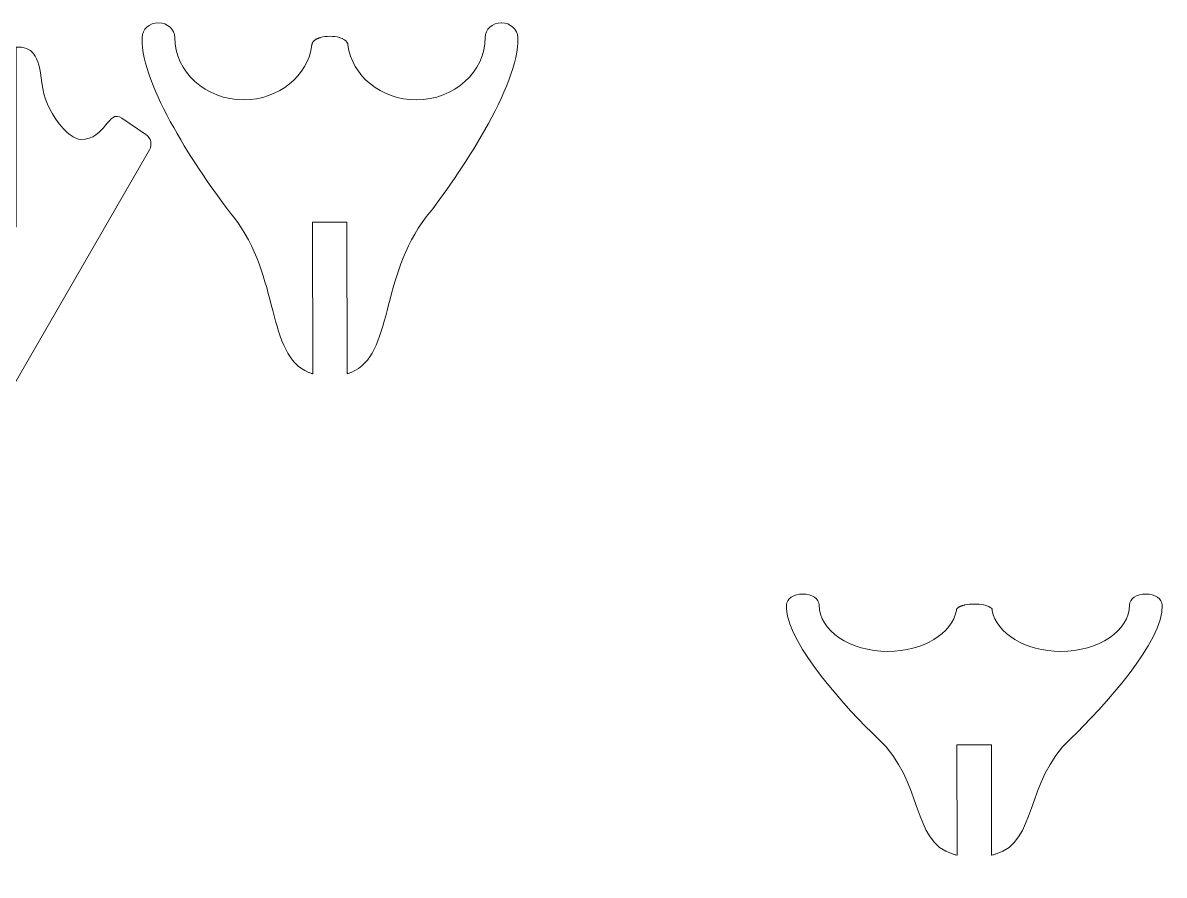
# Model space of a CAD drawing. Header units: millimetres. Extents: x -746 to 725, y -752 to 742.
# Drawn here: x -279 to 216.8, y 372 to 742 of the extents above; entities that cross this region are included whole.
import ezdxf

# ---------------------------------------------------------------- set-up
doc = ezdxf.new("R2010")
doc.units = ezdxf.units.MM
doc.header["$MEASUREMENT"] = 0
doc.layers.add('layer 1', color=7, linetype='Continuous')

msp = doc.modelspace()

# ---------------------------------------------------------------- linework, layer by layer
at = {"layer": 'layer 1', "color": 250, "lineweight": 5}
for points, knots in [([(-153.3836, 732.458), (-153.3849, 732.4862), (-153.3857, 732.5144), (-153.3857, 732.5426), (-153.3857, 732.5426), (-153.3857, 732.7109), (-153.3605, 732.8768), (-153.3132, 733.039), (-153.3132, 733.039), (-153.3132, 733.039), (-153.3066, 733.0612), (-153.3066, 733.0612), (-153.3066, 733.0612), (-153.3066, 733.0612), (-153.3142, 733.0366), (-153.3142, 733.0366), (-153.3142, 733.0366), (-153.3142, 733.0372), (-153.3139, 733.038), (-153.3139, 733.0386), (-153.3139, 733.0386), (-153.3139, 733.0386), (-153.3066, 733.0612), (-153.3066, 733.0612), (-153.3066, 733.0612), (-153.2988, 733.0865), (-153.2906, 733.1117), (-153.2818, 733.1369), (-153.2818, 733.1369), (-153.2818, 733.1369), (-153.2789, 733.145), (-153.2789, 733.145), (-153.2789, 733.145), (-153.268, 733.1758), (-153.2562, 733.2063), (-153.2437, 733.2368), (-153.2437, 733.2368), (-153.2437, 733.2368), (-153.2397, 733.2465), (-153.2397, 733.2465), (-153.2397, 733.2465), (-153.2189, 733.2963), (-153.1958, 733.3456), (-153.1707, 733.3946), (-153.1707, 733.3946), (-153.1707, 733.3946), (-153.1668, 733.4021), (-153.1668, 733.4021), (-153.1668, 733.4021), (-153.1511, 733.4323), (-153.1345, 733.4625), (-153.1173, 733.4925), (-153.1173, 733.4925), (-153.1173, 733.4925), (-153.1124, 733.501), (-153.1124, 733.501), (-153.1124, 733.501), (-153.0655, 733.5816), (-153.0129, 733.6611), (-152.9547, 733.7393), (-152.9547, 733.7393), (-152.9547, 733.7393), (-152.9452, 733.7519), (-152.9452, 733.7519), (-152.9452, 733.7519), (-152.9247, 733.779), (-152.9037, 733.8059), (-152.8819, 733.8328), (-152.8819, 733.8328), (-152.8819, 733.8328), (-152.8734, 733.8432), (-152.8734, 733.8432), (-152.8734, 733.8432), (-152.7839, 733.9526), (-152.6836, 734.0594), (-152.5728, 734.1635), (-152.5728, 734.1635), (-152.5728, 734.1635), (-152.5694, 734.1667), (-152.5694, 734.1667), (-152.5694, 734.1667), (-152.4896, 734.2416), (-152.4043, 734.315), (-152.314, 734.3867), (-152.314, 734.3867), (-152.314, 734.3867), (-152.3102, 734.3895), (-152.3102, 734.3895), (-152.3102, 734.3895), (-152.2771, 734.4157), (-152.2433, 734.4418), (-152.2089, 734.4676), (-152.2089, 734.4676), (-152.2089, 734.4676), (-152.1955, 734.4777), (-152.1955, 734.4777), (-152.1955, 734.4777), (-152.1051, 734.5449), (-152.0103, 734.6107), (-151.911, 734.6748), (-151.911, 734.6748), (-151.911, 734.6748), (-151.8824, 734.6932), (-151.8824, 734.6932), (-151.8824, 734.6932), (-151.848, 734.7151), (-151.813, 734.737), (-151.7776, 734.7585), (-151.7776, 734.7585), (-151.7776, 734.7585), (-151.7655, 734.7659), (-151.7655, 734.7659), (-151.7655, 734.7659), (-151.7013, 734.8048), (-151.6354, 734.843), (-151.568, 734.8806), (-151.568, 734.8806), (-151.568, 734.8806), (-151.4983, 734.9191), (-151.4983, 734.9191), (-151.4983, 734.9191), (-151.4983, 734.9191), (-151.4353, 734.9527), (-151.4353, 734.9527), (-151.4353, 734.9527), (-151.4353, 734.9527), (-151.4146, 734.9636), (-151.4146, 734.9636), (-151.4146, 734.9636), (-151.3777, 734.983), (-151.3404, 735.0021), (-151.3026, 735.0212), (-151.3026, 735.0212), (-151.3026, 735.0212), (-151.275, 735.035), (-151.275, 735.035), (-151.275, 735.035), (-151.275, 735.035), (-151.2089, 735.0677), (-151.2089, 735.0677), (-151.2089, 735.0677), (-151.2089, 735.0677), (-151.134, 735.1035), (-151.134, 735.1035), (-151.134, 735.1035), (-151.134, 735.1035), (-151.1319, 735.1045), (-151.1319, 735.1045), (-151.1319, 735.1045), (-151.1319, 735.1045), (-151.0678, 735.1345), (-151.0678, 735.1345), (-151.0678, 735.1345), (-151.0678, 735.1345), (-151.0318, 735.1508), (-151.0318, 735.1508), (-151.0318, 735.1508), (-150.9949, 735.1676), (-150.9577, 735.1843), (-150.9201, 735.2009), (-150.9201, 735.2009), (-150.9201, 735.2009), (-150.8777, 735.2193), (-150.8777, 735.2193), (-150.8777, 735.2193), (-150.8777, 735.2193), (-150.7709, 735.2646), (-150.7709, 735.2646), (-150.7709, 735.2646), (-150.7709, 735.2646), (-150.7336, 735.28), (-150.7336, 735.28), (-150.7336, 735.28), (-150.6583, 735.311), (-150.5817, 735.3412), (-150.5039, 735.3708), (-150.5039, 735.3708), (-150.5039, 735.3708), (-150.4791, 735.3802), (-150.4791, 735.3802), (-150.4791, 735.3802), (-150.2924, 735.4506), (-150.0985, 735.517), (-149.8983, 735.5792), (-149.8983, 735.5792), (-149.8983, 735.5792), (-149.8637, 735.5898), (-149.8637, 735.5898), (-149.8637, 735.5898), (-149.8245, 735.6019), (-149.7851, 735.6138), (-149.7454, 735.6255), (-149.7454, 735.6255), (-149.7454, 735.6255), (-149.6675, 735.6481), (-149.6675, 735.6481), (-149.6675, 735.6481), (-149.6675, 735.6481), (-149.6169, 735.6627), (-149.6169, 735.6627), (-149.6169, 735.6627), (-148.4401, 735.9954), (-147.0603, 736.187), (-145.5847, 736.187), (-145.5847, 736.187), (-144.1091, 736.187), (-142.7293, 735.9953), (-141.5527, 735.6627), (-141.5527, 735.6627), (-141.5527, 735.6627), (-141.5514, 735.6623), (-141.5514, 735.6623), (-141.5514, 735.6623), (-141.5514, 735.6623), (-141.4781, 735.6412), (-141.4781, 735.6412), (-141.4781, 735.6412), (-141.4781, 735.6412), (-141.4466, 735.632), (-141.4466, 735.632), (-141.4466, 735.632), (-141.0256, 735.5085), (-140.6315, 735.3672), (-140.2695, 735.2096), (-140.2695, 735.2096), (-140.2695, 735.2096), (-140.2651, 735.2077), (-140.2651, 735.2077), (-140.2651, 735.2077), (-140.2142, 735.1856), (-140.1639, 735.163), (-140.1143, 735.1402), (-140.1143, 735.1402), (-140.1143, 735.1402), (-140.1107, 735.1386), (-140.1107, 735.1386), (-140.1107, 735.1386), (-138.9569, 734.6076), (-138.1553, 733.9099), (-137.8849, 733.1291), (-137.8849, 733.1291), (-137.8744, 733.0987), (-137.8647, 733.0682), (-137.8558, 733.0375), (-137.8558, 733.0375), (-137.8088, 732.8757), (-137.7838, 732.7104), (-137.7838, 732.5426), (-137.7838, 732.5426), (-137.7838, 732.5135), (-137.7846, 732.4844), (-137.786, 732.4553), (-137.786, 732.4553), (-137.786, 732.4553), (-137.786, 732.455), (-137.786, 732.455), (-137.786, 732.455), (-136.0313, 719.0355), (-123.4083, 708.6181), (-108.0848, 708.5778), (-108.0848, 708.5778), (-91.56, 708.6211), (-78.1734, 720.7324), (-78.1734, 735.6627), (-78.1734, 735.6627), (-78.1734, 735.6627), (-78.1734, 735.6627), (-78.1734, 735.6627), (-78.1734, 735.6627), (-78.1734, 739.173), (-75.0208, 742.0189), (-71.1334, 742.0189), (-71.1334, 742.0189), (-71.1334, 742.0189), (-71.0939, 742.0184), (-71.0939, 742.0184), (-71.0939, 742.0184), (-71.0939, 742.0184), (-71.0543, 742.0189), (-71.0543, 742.0189), (-71.0543, 742.0189), (-67.1669, 742.0189), (-64.0143, 739.173), (-64.0143, 735.6627), (-64.0143, 735.6627), (-64.0143, 735.6627), (-64.0087, 735.4864), (-64.0087, 735.4864), (-64.0087, 735.4864), (-63.1178, 714.8595), (-89.7604, 675.4133), (-103.7151, 657.7517), (-103.7151, 657.7517), (-123.9881, 632.0952), (-117.9841, 597.6206), (-136.3542, 590.2726), (-136.3542, 590.2726), (-136.3542, 590.2726), (-136.3559, 590.2668), (-136.3559, 590.2668), (-136.3559, 590.2668), (-136.4249, 590.2425), (-136.4942, 590.2179), (-136.5631, 590.1937), (-136.5631, 590.1937), (-137.0204, 590.0159), (-137.4892, 589.8519), (-137.9778, 589.7094), (-137.9778, 589.7094), (-137.9778, 589.7094), (-137.9962, 589.6731), (-137.9962, 589.6731), (-137.9962, 589.6731), (-137.9962, 589.6731), (-137.9962, 589.7039), (-137.9962, 589.7039), (-137.9962, 589.7039), (-138.0226, 589.6957), (-138.0493, 589.6862), (-138.0756, 589.6782), (-138.0756, 589.6782), (-138.0756, 589.6782), (-138.0782, 589.6731), (-138.0782, 589.6731), (-138.0782, 589.6731), (-138.0782, 589.6731), (-138.0782, 589.6778), (-138.0782, 589.6778), (-138.0782, 589.6778), (-138.0782, 589.6778), (-138.0848, 589.6755), (-138.0848, 589.6755), (-138.0848, 589.6755), (-138.0848, 589.6755), (-138.1734, 655.5323), (-138.1734, 655.5323), (-138.1734, 655.5323), (-138.1734, 655.5323), (-138.262, 655.5323), (-138.262, 655.5323), (-138.262, 655.5323), (-138.262, 655.5323), (-153.0848, 655.5323), (-153.0848, 655.5323), (-153.0848, 655.5323), (-153.0848, 655.5323), (-153.1734, 655.5323), (-153.1734, 655.5323), (-153.1734, 655.5323), (-153.1734, 655.5323), (-153.0848, 589.6755), (-153.0848, 589.6755), (-153.0848, 589.6755), (-153.0848, 589.6755), (-153.0914, 589.6778), (-153.0914, 589.6778), (-153.0914, 589.6778), (-153.0914, 589.6778), (-153.0914, 589.6731), (-153.0914, 589.6731), (-153.0914, 589.6731), (-153.0914, 589.6731), (-153.0939, 589.6782), (-153.0939, 589.6782), (-153.0939, 589.6782), (-153.1204, 589.6862), (-153.1469, 589.6957), (-153.1734, 589.7039), (-153.1734, 589.7039), (-153.1734, 589.7039), (-153.1734, 589.6731), (-153.1734, 589.6731), (-153.1734, 589.6731), (-153.1734, 589.6731), (-153.1918, 589.7094), (-153.1918, 589.7094), (-153.1918, 589.7094), (-153.6794, 589.8519), (-154.1474, 590.0159), (-154.6037, 590.1923), (-154.6037, 590.1923), (-154.6728, 590.2169), (-154.7417, 590.2414), (-154.8109, 590.2659), (-154.8109, 590.2659), (-154.8109, 590.2659), (-154.8122, 590.2726), (-154.8122, 590.2726), (-154.8122, 590.2726), (-173.1863, 597.6172), (-167.1803, 632.0938), (-187.4545, 657.7517), (-187.4545, 657.7517), (-200.9016, 674.7711), (-226.1259, 712.0144), (-227.1464, 733.1602), (-227.1464, 733.1602), (-227.1464, 733.1602), (-227.1507, 733.1661), (-227.1507, 733.1661), (-227.1507, 733.1661), (-227.1507, 733.1661), (-227.1495, 733.2185), (-227.1495, 733.2185), (-227.1495, 733.2185), (-227.1856, 733.9944), (-227.1925, 734.754), (-227.1609, 735.4864), (-227.1609, 735.4864), (-227.1609, 735.4864), (-227.1553, 735.6627), (-227.1553, 735.6627), (-227.1553, 735.6627), (-227.1553, 739.173), (-224.0027, 742.0189), (-220.1153, 742.0189), (-220.1153, 742.0189), (-220.1153, 742.0189), (-220.0757, 742.0184), (-220.0757, 742.0184), (-220.0757, 742.0184), (-220.0757, 742.0184), (-220.0362, 742.0189), (-220.0362, 742.0189), (-220.0362, 742.0189), (-216.1488, 742.0189), (-212.9962, 739.173), (-212.9962, 735.6627), (-212.9962, 735.6627), (-212.9962, 735.6627), (-212.9962, 735.6627), (-212.9962, 735.6627), (-212.9962, 735.6627), (-212.9962, 720.7324), (-199.6096, 708.6211), (-183.0848, 708.5778), (-183.0848, 708.5778), (-167.7602, 708.618), (-155.1368, 719.0371), (-153.3836, 732.458)], [0, 0, 0, 0, 0.00909091, 0.00909091, 0.00909091, 0.00909091, 0.01818182, 0.01818182, 0.01818182, 0.01818182, 0.02727273, 0.02727273, 0.02727273, 0.02727273, 0.03636364, 0.03636364, 0.03636364, 0.03636364, 0.04545455, 0.04545455, 0.04545455, 0.04545455, 0.05454545, 0.05454545, 0.05454545, 0.05454545, 0.06363636, 0.06363636, 0.06363636, 0.06363636, 0.07272727, 0.07272727, 0.07272727, 0.07272727, 0.08181818, 0.08181818, 0.08181818, 0.08181818, 0.09090909, 0.09090909, 0.09090909, 0.09090909, 0.1, 0.1, 0.1, 0.1, 0.10909091, 0.10909091, 0.10909091, 0.10909091, 0.11818182, 0.11818182, 0.11818182, 0.11818182, 0.12727273, 0.12727273, 0.12727273, 0.12727273, 0.13636364, 0.13636364, 0.13636364, 0.13636364, 0.14545455, 0.14545455, 0.14545455, 0.14545455, 0.15454545, 0.15454545, 0.15454545, 0.15454545, 0.16363636, 0.16363636, 0.16363636, 0.16363636, 0.17272727, 0.17272727, 0.17272727, 0.17272727, 0.18181818, 0.18181818, 0.18181818, 0.18181818, 0.19090909, 0.19090909, 0.19090909, 0.19090909, 0.2, 0.2, 0.2, 0.2, 0.20909091, 0.20909091, 0.20909091, 0.20909091, 0.21818182, 0.21818182, 0.21818182, 0.21818182, 0.22727273, 0.22727273, 0.22727273, 0.22727273, 0.23636364, 0.23636364, 0.23636364, 0.23636364, 0.24545455, 0.24545455, 0.24545455, 0.24545455, 0.25454545, 0.25454545, 0.25454545, 0.25454545, 0.26363636, 0.26363636, 0.26363636, 0.26363636, 0.27272727, 0.27272727, 0.27272727, 0.27272727, 0.28181818, 0.28181818, 0.28181818, 0.28181818, 0.29090909, 0.29090909, 0.29090909, 0.29090909, 0.3, 0.3, 0.3, 0.3, 0.30909091, 0.30909091, 0.30909091, 0.30909091, 0.31818182, 0.31818182, 0.31818182, 0.31818182, 0.32727273, 0.32727273, 0.32727273, 0.32727273, 0.33636364, 0.33636364, 0.33636364, 0.33636364, 0.34545455, 0.34545455, 0.34545455, 0.34545455, 0.35454545, 0.35454545, 0.35454545, 0.35454545, 0.36363636, 0.36363636, 0.36363636, 0.36363636, 0.37272727, 0.37272727, 0.37272727, 0.37272727, 0.38181818, 0.38181818, 0.38181818, 0.38181818, 0.39090909, 0.39090909, 0.39090909, 0.39090909, 0.4, 0.4, 0.4, 0.4, 0.40909091, 0.40909091, 0.40909091, 0.40909091, 0.41818182, 0.41818182, 0.41818182, 0.41818182, 0.42727273, 0.42727273, 0.42727273, 0.42727273, 0.43636364, 0.43636364, 0.43636364, 0.43636364, 0.44545455, 0.44545455, 0.44545455, 0.44545455, 0.45454545, 0.45454545, 0.45454545, 0.45454545, 0.46363636, 0.46363636, 0.46363636, 0.46363636, 0.47272727, 0.47272727, 0.47272727, 0.47272727, 0.48181818, 0.48181818, 0.48181818, 0.48181818, 0.49090909, 0.49090909, 0.49090909, 0.49090909, 0.5, 0.5, 0.5, 0.5, 0.50909091, 0.50909091, 0.50909091, 0.50909091, 0.51818182, 0.51818182, 0.51818182, 0.51818182, 0.52727273, 0.52727273, 0.52727273, 0.52727273, 0.53636364, 0.53636364, 0.53636364, 0.53636364, 0.54545455, 0.54545455, 0.54545455, 0.54545455, 0.55454545, 0.55454545, 0.55454545, 0.55454545, 0.56363636, 0.56363636, 0.56363636, 0.56363636, 0.57272727, 0.57272727, 0.57272727, 0.57272727, 0.58181818, 0.58181818, 0.58181818, 0.58181818, 0.59090909, 0.59090909, 0.59090909, 0.59090909, 0.6, 0.6, 0.6, 0.6, 0.60909091, 0.60909091, 0.60909091, 0.60909091, 0.61818182, 0.61818182, 0.61818182, 0.61818182, 0.62727273, 0.62727273, 0.62727273, 0.62727273, 0.63636364, 0.63636364, 0.63636364, 0.63636364, 0.64545455, 0.64545455, 0.64545455, 0.64545455, 0.65454545, 0.65454545, 0.65454545, 0.65454545, 0.66363636, 0.66363636, 0.66363636, 0.66363636, 0.67272727, 0.67272727, 0.67272727, 0.67272727, 0.68181818, 0.68181818, 0.68181818, 0.68181818, 0.69090909, 0.69090909, 0.69090909, 0.69090909, 0.7, 0.7, 0.7, 0.7, 0.70909091, 0.70909091, 0.70909091, 0.70909091, 0.71818182, 0.71818182, 0.71818182, 0.71818182, 0.72727273, 0.72727273, 0.72727273, 0.72727273, 0.73636364, 0.73636364, 0.73636364, 0.73636364, 0.74545455, 0.74545455, 0.74545455, 0.74545455, 0.75454545, 0.75454545, 0.75454545, 0.75454545, 0.76363636, 0.76363636, 0.76363636, 0.76363636, 0.77272727, 0.77272727, 0.77272727, 0.77272727, 0.78181818, 0.78181818, 0.78181818, 0.78181818, 0.79090909, 0.79090909, 0.79090909, 0.79090909, 0.8, 0.8, 0.8, 0.8, 0.80909091, 0.80909091, 0.80909091, 0.80909091, 0.81818182, 0.81818182, 0.81818182, 0.81818182, 0.82727273, 0.82727273, 0.82727273, 0.82727273, 0.83636364, 0.83636364, 0.83636364, 0.83636364, 0.84545455, 0.84545455, 0.84545455, 0.84545455, 0.85454545, 0.85454545, 0.85454545, 0.85454545, 0.86363636, 0.86363636, 0.86363636, 0.86363636, 0.87272727, 0.87272727, 0.87272727, 0.87272727, 0.88181818, 0.88181818, 0.88181818, 0.88181818, 0.89090909, 0.89090909, 0.89090909, 0.89090909, 0.9, 0.9, 0.9, 0.9, 0.90909091, 0.90909091, 0.90909091, 0.90909091, 0.91818182, 0.91818182, 0.91818182, 0.91818182, 0.92727273, 0.92727273, 0.92727273, 0.92727273, 0.93636364, 0.93636364, 0.93636364, 0.93636364, 0.94545455, 0.94545455, 0.94545455, 0.94545455, 0.95454545, 0.95454545, 0.95454545, 0.95454545, 0.96363636, 0.96363636, 0.96363636, 0.96363636, 0.97272727, 0.97272727, 0.97272727, 0.97272727, 0.98181818, 0.98181818, 0.98181818, 0.98181818, 0.99090909, 0.99090909, 0.99090909, 0.99090909, 1, 1, 1, 1]), ([(-544.8422, -736.5199), (-544.8422, -736.5199), (-544.8422, -746.5199), (-544.8422, -746.5199), (-544.8422, -746.5199), (-544.8422, -746.5199), (-544.8422, -751.5199), (-544.8422, -751.5199), (-544.8422, -751.5199), (-544.8422, -751.5199), (-619.8421, -751.5199), (-619.8421, -751.5199), (-619.8421, -751.5199), (-619.8421, -751.5199), (-619.8421, -746.5199), (-619.8421, -746.5199), (-619.8421, -746.5199), (-619.8421, -746.5199), (-619.8421, -736.5199), (-619.8421, -736.5199), (-619.8421, -736.5199), (-619.8421, -736.5199), (-663.2089, -736.5199), (-663.2089, -736.5199), (-663.2089, -736.5199), (-666.2198, -736.5199), (-668.5477, -733.8784), (-668.1692, -730.8914), (-668.1692, -730.8914), (-668.1692, -730.8914), (-564.5839, 86.5925), (-564.5839, 86.5925), (-564.5839, 86.5925), (-547.7991, 204.1995), (-526.3695, 282.5284), (-595.5916, 374.1181), (-595.5916, 374.1181), (-595.5916, 374.1181), (-725.1094, 540.0135), (-725.1094, 540.0135), (-725.1094, 540.0135), (-726.6633, 542.0038), (-726.4893, 544.8404), (-724.7038, 546.6259), (-724.7038, 546.6259), (-722.0016, 549.3281), (-719.3108, 553.6645), (-714.93, 552.8569), (-714.93, 552.8569), (-710.5492, 552.0493), (-711.0476, 548.815), (-704.354, 548.815), (-704.354, 548.815), (-697.6604, 548.815), (-688.5886, 557.3478), (-688.5886, 567.8693), (-688.5886, 567.8693), (-688.5886, 584.2761), (-685.4874, 594.0367), (-677.1434, 594.1863), (-677.1434, 594.1863), (-677.1434, 594.1863), (-677.1434, 537.4247), (-677.1434, 537.4247), (-677.1434, 537.4247), (-677.1434, 537.4247), (-662.1434, 537.4247), (-662.1434, 537.4247), (-662.1434, 537.4247), (-662.1434, 537.4247), (-662.1434, 589.6006), (-662.1434, 589.6006), (-662.1434, 589.6006), (-662.1434, 589.6006), (-535.1941, 393.8502), (-535.1941, 393.8502), (-535.1941, 393.8502), (-509.1425, 348.7274), (-475.3818, 347.5562), (-451.8288, 393.8502), (-451.8288, 393.8502), (-451.8288, 393.8502), (-391.1905, 523.6374), (-391.1905, 523.6374), (-391.1905, 523.6374), (-391.1905, 523.6374), (-391.1905, 475.7797), (-391.1905, 475.7797), (-391.1905, 475.7797), (-391.1905, 475.7797), (-376.1905, 475.7797), (-376.1905, 475.7797), (-376.1905, 475.7797), (-376.1905, 475.7797), (-376.1905, 555.7427), (-376.1905, 555.7427), (-376.1905, 555.7427), (-376.1905, 555.7427), (-296.898, 725.4565), (-296.898, 725.4565), (-296.898, 725.4565), (-296.898, 725.4565), (-296.898, 653.4177), (-296.898, 653.4177), (-296.898, 653.4177), (-296.898, 653.4177), (-281.898, 653.4177), (-281.898, 653.4177), (-281.898, 653.4177), (-281.898, 679.0965), (-281.898, 713.3488), (-281.898, 731.5214), (-281.898, 731.5214), (-275.0639, 731.7181), (-271.9745, 728.3229), (-270.7019, 715.9591), (-270.7019, 715.9591), (-269.3726, 703.0447), (-258.9676, 691.359), (-253.8288, 691.359), (-253.8288, 691.359), (-242.6802, 691.359), (-242.1866, 704.7806), (-235.9397, 700.5741), (-235.9397, 700.5741), (-235.9397, 700.5741), (-225.5321, 693.5658), (-225.5321, 693.5658), (-225.5321, 693.5658), (-223.3526, 692.0982), (-222.681, 689.194), (-223.9947, 686.9185), (-223.9947, 686.9185), (-223.9947, 686.9185), (-372.7612, 429.2472), (-372.7612, 429.2472), (-372.7612, 429.2472), (-414.4438, 357.0507), (-438.4342, 285.4842), (-432.0967, 207.8043), (-432.0967, 207.8043), (-432.0967, 207.8043), (-339.6145, -731.0297), (-339.6145, -731.0297), (-339.6145, -731.0297), (-339.3248, -733.9707), (-341.6352, -736.5199), (-344.5904, -736.5199), (-344.5904, -736.5199), (-344.5904, -736.5199), (-373.0662, -736.5199), (-373.0662, -736.5199), (-373.0662, -736.5199), (-373.0662, -736.5199), (-373.0662, -746.5199), (-373.0662, -746.5199), (-373.0662, -746.5199), (-373.0662, -746.5199), (-373.0662, -751.5199), (-373.0662, -751.5199), (-373.0662, -751.5199), (-373.0662, -751.5199), (-448.0661, -751.5199), (-448.0661, -751.5199), (-448.0661, -751.5199), (-448.0661, -751.5199), (-448.0661, -746.5199), (-448.0661, -746.5199), (-448.0661, -746.5199), (-448.0661, -746.5199), (-448.0661, -736.5199), (-448.0661, -736.5199), (-448.0661, -736.5199), (-448.0661, -736.5199), (-483.8572, -736.5199), (-483.8572, -736.5199), (-483.8572, -736.5199), (-483.8572, -736.5199), (-483.8572, -273.798), (-483.8572, -273.798), (-483.8572, -273.798), (-483.8572, -273.798), (-498.8572, -273.798), (-498.8572, -273.798), (-498.8572, -273.798), (-498.8572, -273.798), (-498.8572, -736.5199), (-498.8572, -736.5199), (-498.8572, -736.5199), (-498.8572, -736.5199), (-544.8422, -736.5199), (-544.8422, -736.5199)], [0, 0, 0, 0, 0.02083333, 0.02083333, 0.02083333, 0.02083333, 0.04166667, 0.04166667, 0.04166667, 0.04166667, 0.0625, 0.0625, 0.0625, 0.0625, 0.08333333, 0.08333333, 0.08333333, 0.08333333, 0.10416667, 0.10416667, 0.10416667, 0.10416667, 0.125, 0.125, 0.125, 0.125, 0.14583333, 0.14583333, 0.14583333, 0.14583333, 0.16666667, 0.16666667, 0.16666667, 0.16666667, 0.1875, 0.1875, 0.1875, 0.1875, 0.20833333, 0.20833333, 0.20833333, 0.20833333, 0.22916667, 0.22916667, 0.22916667, 0.22916667, 0.25, 0.25, 0.25, 0.25, 0.27083333, 0.27083333, 0.27083333, 0.27083333, 0.29166667, 0.29166667, 0.29166667, 0.29166667, 0.3125, 0.3125, 0.3125, 0.3125, 0.33333333, 0.33333333, 0.33333333, 0.33333333, 0.35416667, 0.35416667, 0.35416667, 0.35416667, 0.375, 0.375, 0.375, 0.375, 0.39583333, 0.39583333, 0.39583333, 0.39583333, 0.41666667, 0.41666667, 0.41666667, 0.41666667, 0.4375, 0.4375, 0.4375, 0.4375, 0.45833333, 0.45833333, 0.45833333, 0.45833333, 0.47916667, 0.47916667, 0.47916667, 0.47916667, 0.5, 0.5, 0.5, 0.5, 0.52083333, 0.52083333, 0.52083333, 0.52083333, 0.54166667, 0.54166667, 0.54166667, 0.54166667, 0.5625, 0.5625, 0.5625, 0.5625, 0.58333333, 0.58333333, 0.58333333, 0.58333333, 0.60416667, 0.60416667, 0.60416667, 0.60416667, 0.625, 0.625, 0.625, 0.625, 0.64583333, 0.64583333, 0.64583333, 0.64583333, 0.66666667, 0.66666667, 0.66666667, 0.66666667, 0.6875, 0.6875, 0.6875, 0.6875, 0.70833333, 0.70833333, 0.70833333, 0.70833333, 0.72916667, 0.72916667, 0.72916667, 0.72916667, 0.75, 0.75, 0.75, 0.75, 0.77083333, 0.77083333, 0.77083333, 0.77083333, 0.79166667, 0.79166667, 0.79166667, 0.79166667, 0.8125, 0.8125, 0.8125, 0.8125, 0.83333333, 0.83333333, 0.83333333, 0.83333333, 0.85416667, 0.85416667, 0.85416667, 0.85416667, 0.875, 0.875, 0.875, 0.875, 0.89583333, 0.89583333, 0.89583333, 0.89583333, 0.91666667, 0.91666667, 0.91666667, 0.91666667, 0.9375, 0.9375, 0.9375, 0.9375, 0.95833333, 0.95833333, 0.95833333, 0.95833333, 0.97916667, 0.97916667, 0.97916667, 0.97916667, 1, 1, 1, 1]), ([(126.5322, 486.9009), (126.5309, 486.9219), (126.5301, 486.9428), (126.5301, 486.9639), (126.5301, 486.9639), (126.5301, 487.0891), (126.5553, 487.2125), (126.6026, 487.3333), (126.6026, 487.3333), (126.6026, 487.3333), (126.6092, 487.3497), (126.6092, 487.3497), (126.6092, 487.3497), (126.6092, 487.3497), (126.6016, 487.3315), (126.6016, 487.3315), (126.6016, 487.3315), (126.6016, 487.3319), (126.6019, 487.3325), (126.6019, 487.333), (126.6019, 487.333), (126.6019, 487.333), (126.6092, 487.3497), (126.6092, 487.3497), (126.6092, 487.3497), (126.617, 487.3686), (126.6252, 487.3874), (126.634, 487.4061), (126.634, 487.4061), (126.634, 487.4061), (126.6369, 487.4122), (126.6369, 487.4122), (126.6369, 487.4122), (126.6478, 487.4351), (126.6596, 487.4578), (126.6721, 487.4804), (126.6721, 487.4804), (126.6721, 487.4804), (126.6761, 487.4877), (126.6761, 487.4877), (126.6761, 487.4877), (126.6969, 487.5247), (126.72, 487.5614), (126.7451, 487.5979), (126.7451, 487.5979), (126.7451, 487.5979), (126.749, 487.6035), (126.749, 487.6035), (126.749, 487.6035), (126.7647, 487.626), (126.7813, 487.6484), (126.7985, 487.6707), (126.7985, 487.6707), (126.7985, 487.6707), (126.8034, 487.6771), (126.8034, 487.6771), (126.8034, 487.6771), (126.8503, 487.737), (126.9029, 487.7962), (126.9611, 487.8544), (126.9611, 487.8544), (126.9611, 487.8544), (126.9706, 487.8638), (126.9706, 487.8638), (126.9706, 487.8638), (126.9911, 487.884), (127.0121, 487.904), (127.0339, 487.924), (127.0339, 487.924), (127.0339, 487.924), (127.0424, 487.9317), (127.0424, 487.9317), (127.0424, 487.9317), (127.1319, 488.0132), (127.2322, 488.0926), (127.343, 488.1701), (127.343, 488.1701), (127.343, 488.1701), (127.3464, 488.1725), (127.3464, 488.1725), (127.3464, 488.1725), (127.4262, 488.2282), (127.5115, 488.2828), (127.6018, 488.3362), (127.6018, 488.3362), (127.6018, 488.3362), (127.6056, 488.3383), (127.6056, 488.3383), (127.6056, 488.3383), (127.6387, 488.3578), (127.6725, 488.3772), (127.7069, 488.3964), (127.7069, 488.3964), (127.7069, 488.3964), (127.7203, 488.4039), (127.7203, 488.4039), (127.7203, 488.4039), (127.8107, 488.4539), (127.9055, 488.5029), (128.0048, 488.5506), (128.0048, 488.5506), (128.0048, 488.5506), (128.0334, 488.5643), (128.0334, 488.5643), (128.0334, 488.5643), (128.0678, 488.5806), (128.1028, 488.5969), (128.1382, 488.6129), (128.1382, 488.6129), (128.1382, 488.6129), (128.1503, 488.6184), (128.1503, 488.6184), (128.1503, 488.6184), (128.2145, 488.6473), (128.2804, 488.6757), (128.3478, 488.7038), (128.3478, 488.7038), (128.3478, 488.7038), (128.4175, 488.7324), (128.4175, 488.7324), (128.4175, 488.7324), (128.4175, 488.7324), (128.4805, 488.7574), (128.4805, 488.7574), (128.4805, 488.7574), (128.4805, 488.7574), (128.5012, 488.7655), (128.5012, 488.7655), (128.5012, 488.7655), (128.5381, 488.78), (128.5754, 488.7942), (128.6132, 488.8084), (128.6132, 488.8084), (128.6132, 488.8084), (128.6408, 488.8187), (128.6408, 488.8187), (128.6408, 488.8187), (128.6408, 488.8187), (128.7069, 488.843), (128.7069, 488.843), (128.7069, 488.843), (128.7069, 488.843), (128.7818, 488.8697), (128.7818, 488.8697), (128.7818, 488.8697), (128.7818, 488.8697), (128.7839, 488.8704), (128.7839, 488.8704), (128.7839, 488.8704), (128.7839, 488.8704), (128.848, 488.8927), (128.848, 488.8927), (128.848, 488.8927), (128.848, 488.8927), (128.884, 488.9049), (128.884, 488.9049), (128.884, 488.9049), (128.9209, 488.9174), (128.9581, 488.9298), (128.9957, 488.9421), (128.9957, 488.9421), (128.9957, 488.9421), (129.0381, 488.9558), (129.0381, 488.9558), (129.0381, 488.9558), (129.0381, 488.9558), (129.1449, 488.9895), (129.1449, 488.9895), (129.1449, 488.9895), (129.1449, 488.9895), (129.1822, 489.001), (129.1822, 489.001), (129.1822, 489.001), (129.2575, 489.0241), (129.3341, 489.0466), (129.4119, 489.0685), (129.4119, 489.0685), (129.4119, 489.0685), (129.4367, 489.0755), (129.4367, 489.0755), (129.4367, 489.0755), (129.6234, 489.1279), (129.8173, 489.1774), (130.0175, 489.2236), (130.0175, 489.2236), (130.0175, 489.2236), (130.0521, 489.2315), (130.0521, 489.2315), (130.0521, 489.2315), (130.0913, 489.2405), (130.1307, 489.2494), (130.1704, 489.2581), (130.1704, 489.2581), (130.1704, 489.2581), (130.2483, 489.2749), (130.2483, 489.2749), (130.2483, 489.2749), (130.2483, 489.2749), (130.2989, 489.2858), (130.2989, 489.2858), (130.2989, 489.2858), (131.4757, 489.5334), (132.8555, 489.6759), (134.3311, 489.6759), (134.3311, 489.6759), (135.8067, 489.6759), (137.1865, 489.5333), (138.3631, 489.2858), (138.3631, 489.2858), (138.3631, 489.2858), (138.3644, 489.2855), (138.3644, 489.2855), (138.3644, 489.2855), (138.3644, 489.2855), (138.4377, 489.2698), (138.4377, 489.2698), (138.4377, 489.2698), (138.4377, 489.2698), (138.4692, 489.2629), (138.4692, 489.2629), (138.4692, 489.2629), (138.8902, 489.1711), (139.2843, 489.0658), (139.6463, 488.9486), (139.6463, 488.9486), (139.6463, 488.9486), (139.6507, 488.9472), (139.6507, 488.9472), (139.6507, 488.9472), (139.7016, 488.9307), (139.7519, 488.9139), (139.8015, 488.8969), (139.8015, 488.8969), (139.8015, 488.8969), (139.8051, 488.8957), (139.8051, 488.8957), (139.8051, 488.8957), (140.9589, 488.5006), (141.7605, 487.9813), (142.0309, 487.4003), (142.0309, 487.4003), (142.0414, 487.3777), (142.0511, 487.355), (142.06, 487.3321), (142.06, 487.3321), (142.107, 487.2117), (142.132, 487.0887), (142.132, 486.9639), (142.132, 486.9639), (142.132, 486.9422), (142.1312, 486.9205), (142.1298, 486.8989), (142.1298, 486.8989), (142.1298, 486.8989), (142.1298, 486.8986), (142.1298, 486.8986), (142.1298, 486.8986), (143.8845, 476.912), (156.5075, 469.1595), (171.831, 469.1295), (171.831, 469.1295), (188.3558, 469.1617), (201.7424, 478.1748), (201.7424, 489.2858), (201.7424, 489.2858), (201.7424, 489.2858), (201.7424, 489.2858), (201.7424, 489.2858), (201.7424, 489.2858), (201.7424, 491.8981), (204.895, 494.016), (208.7824, 494.016), (208.7824, 494.016), (208.7824, 494.016), (208.8219, 494.0156), (208.8219, 494.0156), (208.8219, 494.0156), (208.8219, 494.0156), (208.8615, 494.016), (208.8615, 494.016), (208.8615, 494.016), (212.7489, 494.016), (215.9015, 491.8981), (215.9015, 489.2858), (215.9015, 489.2858), (215.9015, 489.2858), (215.9071, 489.1546), (215.9071, 489.1546), (215.9071, 489.1546), (216.798, 473.8042), (190.1554, 444.4488), (176.2007, 431.3053), (176.2007, 431.3053), (155.9277, 412.2119), (161.9317, 386.5564), (143.5616, 381.088), (143.5616, 381.088), (143.5616, 381.088), (143.5599, 381.0837), (143.5599, 381.0837), (143.5599, 381.0837), (143.4909, 381.0657), (143.4216, 381.0473), (143.3527, 381.0293), (143.3527, 381.0293), (142.8954, 380.897), (142.4266, 380.7749), (141.938, 380.6689), (141.938, 380.6689), (141.938, 380.6689), (141.9196, 380.6419), (141.9196, 380.6419), (141.9196, 380.6419), (141.9196, 380.6419), (141.9196, 380.6648), (141.9196, 380.6648), (141.9196, 380.6648), (141.8932, 380.6587), (141.8665, 380.6516), (141.8402, 380.6457), (141.8402, 380.6457), (141.8402, 380.6457), (141.8376, 380.6419), (141.8376, 380.6419), (141.8376, 380.6419), (141.8376, 380.6419), (141.8376, 380.6454), (141.8376, 380.6454), (141.8376, 380.6454), (141.8376, 380.6454), (141.831, 380.6436), (141.831, 380.6436), (141.831, 380.6436), (141.831, 380.6436), (141.7424, 428.5882), (141.7424, 428.5882), (141.7424, 428.5882), (141.7424, 428.5882), (141.6538, 428.5882), (141.6538, 428.5882), (141.6538, 428.5882), (141.6538, 428.5882), (126.831, 428.5882), (126.831, 428.5882), (126.831, 428.5882), (126.831, 428.5882), (126.7424, 428.5882), (126.7424, 428.5882), (126.7424, 428.5882), (126.7424, 428.5882), (126.831, 380.6436), (126.831, 380.6436), (126.831, 380.6436), (126.831, 380.6436), (126.8244, 380.6454), (126.8244, 380.6454), (126.8244, 380.6454), (126.8244, 380.6454), (126.8244, 380.6419), (126.8244, 380.6419), (126.8244, 380.6419), (126.8244, 380.6419), (126.8219, 380.6457), (126.8219, 380.6457), (126.8219, 380.6457), (126.7954, 380.6516), (126.7689, 380.6587), (126.7424, 380.6648), (126.7424, 380.6648), (126.7424, 380.6648), (126.7424, 380.6419), (126.7424, 380.6419), (126.7424, 380.6419), (126.7424, 380.6419), (126.724, 380.6689), (126.724, 380.6689), (126.724, 380.6689), (126.2364, 380.7749), (125.7684, 380.897), (125.3121, 381.0283), (125.3121, 381.0283), (125.243, 381.0466), (125.1741, 381.0648), (125.1049, 381.0831), (125.1049, 381.0831), (125.1049, 381.0831), (125.1036, 381.088), (125.1036, 381.088), (125.1036, 381.088), (106.7295, 386.5538), (112.7355, 412.2109), (92.4613, 431.3053), (92.4613, 431.3053), (79.0142, 443.9709), (53.7899, 471.6869), (52.7694, 487.4235), (52.7694, 487.4235), (52.7694, 487.4235), (52.7651, 487.4278), (52.7651, 487.4278), (52.7651, 487.4278), (52.7651, 487.4278), (52.7663, 487.4669), (52.7663, 487.4669), (52.7663, 487.4669), (52.7302, 488.0442), (52.7233, 488.6096), (52.7549, 489.1546), (52.7549, 489.1546), (52.7549, 489.1546), (52.7605, 489.2858), (52.7605, 489.2858), (52.7605, 489.2858), (52.7605, 491.8981), (55.9131, 494.016), (59.8005, 494.016), (59.8005, 494.016), (59.8005, 494.016), (59.8401, 494.0156), (59.8401, 494.0156), (59.8401, 494.0156), (59.8401, 494.0156), (59.8796, 494.016), (59.8796, 494.016), (59.8796, 494.016), (63.767, 494.016), (66.9196, 491.8981), (66.9196, 489.2858), (66.9196, 489.2858), (66.9196, 489.2858), (66.9196, 489.2858), (66.9196, 489.2858), (66.9196, 489.2858), (66.9196, 478.1748), (80.3062, 469.1617), (96.831, 469.1295), (96.831, 469.1295), (112.1556, 469.1594), (124.779, 476.9132), (126.5322, 486.9009)], [0, 0, 0, 0, 0.00909091, 0.00909091, 0.00909091, 0.00909091, 0.01818182, 0.01818182, 0.01818182, 0.01818182, 0.02727273, 0.02727273, 0.02727273, 0.02727273, 0.03636364, 0.03636364, 0.03636364, 0.03636364, 0.04545455, 0.04545455, 0.04545455, 0.04545455, 0.05454545, 0.05454545, 0.05454545, 0.05454545, 0.06363636, 0.06363636, 0.06363636, 0.06363636, 0.07272727, 0.07272727, 0.07272727, 0.07272727, 0.08181818, 0.08181818, 0.08181818, 0.08181818, 0.09090909, 0.09090909, 0.09090909, 0.09090909, 0.1, 0.1, 0.1, 0.1, 0.10909091, 0.10909091, 0.10909091, 0.10909091, 0.11818182, 0.11818182, 0.11818182, 0.11818182, 0.12727273, 0.12727273, 0.12727273, 0.12727273, 0.13636364, 0.13636364, 0.13636364, 0.13636364, 0.14545455, 0.14545455, 0.14545455, 0.14545455, 0.15454545, 0.15454545, 0.15454545, 0.15454545, 0.16363636, 0.16363636, 0.16363636, 0.16363636, 0.17272727, 0.17272727, 0.17272727, 0.17272727, 0.18181818, 0.18181818, 0.18181818, 0.18181818, 0.19090909, 0.19090909, 0.19090909, 0.19090909, 0.2, 0.2, 0.2, 0.2, 0.20909091, 0.20909091, 0.20909091, 0.20909091, 0.21818182, 0.21818182, 0.21818182, 0.21818182, 0.22727273, 0.22727273, 0.22727273, 0.22727273, 0.23636364, 0.23636364, 0.23636364, 0.23636364, 0.24545455, 0.24545455, 0.24545455, 0.24545455, 0.25454545, 0.25454545, 0.25454545, 0.25454545, 0.26363636, 0.26363636, 0.26363636, 0.26363636, 0.27272727, 0.27272727, 0.27272727, 0.27272727, 0.28181818, 0.28181818, 0.28181818, 0.28181818, 0.29090909, 0.29090909, 0.29090909, 0.29090909, 0.3, 0.3, 0.3, 0.3, 0.30909091, 0.30909091, 0.30909091, 0.30909091, 0.31818182, 0.31818182, 0.31818182, 0.31818182, 0.32727273, 0.32727273, 0.32727273, 0.32727273, 0.33636364, 0.33636364, 0.33636364, 0.33636364, 0.34545455, 0.34545455, 0.34545455, 0.34545455, 0.35454545, 0.35454545, 0.35454545, 0.35454545, 0.36363636, 0.36363636, 0.36363636, 0.36363636, 0.37272727, 0.37272727, 0.37272727, 0.37272727, 0.38181818, 0.38181818, 0.38181818, 0.38181818, 0.39090909, 0.39090909, 0.39090909, 0.39090909, 0.4, 0.4, 0.4, 0.4, 0.40909091, 0.40909091, 0.40909091, 0.40909091, 0.41818182, 0.41818182, 0.41818182, 0.41818182, 0.42727273, 0.42727273, 0.42727273, 0.42727273, 0.43636364, 0.43636364, 0.43636364, 0.43636364, 0.44545455, 0.44545455, 0.44545455, 0.44545455, 0.45454545, 0.45454545, 0.45454545, 0.45454545, 0.46363636, 0.46363636, 0.46363636, 0.46363636, 0.47272727, 0.47272727, 0.47272727, 0.47272727, 0.48181818, 0.48181818, 0.48181818, 0.48181818, 0.49090909, 0.49090909, 0.49090909, 0.49090909, 0.5, 0.5, 0.5, 0.5, 0.50909091, 0.50909091, 0.50909091, 0.50909091, 0.51818182, 0.51818182, 0.51818182, 0.51818182, 0.52727273, 0.52727273, 0.52727273, 0.52727273, 0.53636364, 0.53636364, 0.53636364, 0.53636364, 0.54545455, 0.54545455, 0.54545455, 0.54545455, 0.55454545, 0.55454545, 0.55454545, 0.55454545, 0.56363636, 0.56363636, 0.56363636, 0.56363636, 0.57272727, 0.57272727, 0.57272727, 0.57272727, 0.58181818, 0.58181818, 0.58181818, 0.58181818, 0.59090909, 0.59090909, 0.59090909, 0.59090909, 0.6, 0.6, 0.6, 0.6, 0.60909091, 0.60909091, 0.60909091, 0.60909091, 0.61818182, 0.61818182, 0.61818182, 0.61818182, 0.62727273, 0.62727273, 0.62727273, 0.62727273, 0.63636364, 0.63636364, 0.63636364, 0.63636364, 0.64545455, 0.64545455, 0.64545455, 0.64545455, 0.65454545, 0.65454545, 0.65454545, 0.65454545, 0.66363636, 0.66363636, 0.66363636, 0.66363636, 0.67272727, 0.67272727, 0.67272727, 0.67272727, 0.68181818, 0.68181818, 0.68181818, 0.68181818, 0.69090909, 0.69090909, 0.69090909, 0.69090909, 0.7, 0.7, 0.7, 0.7, 0.70909091, 0.70909091, 0.70909091, 0.70909091, 0.71818182, 0.71818182, 0.71818182, 0.71818182, 0.72727273, 0.72727273, 0.72727273, 0.72727273, 0.73636364, 0.73636364, 0.73636364, 0.73636364, 0.74545455, 0.74545455, 0.74545455, 0.74545455, 0.75454545, 0.75454545, 0.75454545, 0.75454545, 0.76363636, 0.76363636, 0.76363636, 0.76363636, 0.77272727, 0.77272727, 0.77272727, 0.77272727, 0.78181818, 0.78181818, 0.78181818, 0.78181818, 0.79090909, 0.79090909, 0.79090909, 0.79090909, 0.8, 0.8, 0.8, 0.8, 0.80909091, 0.80909091, 0.80909091, 0.80909091, 0.81818182, 0.81818182, 0.81818182, 0.81818182, 0.82727273, 0.82727273, 0.82727273, 0.82727273, 0.83636364, 0.83636364, 0.83636364, 0.83636364, 0.84545455, 0.84545455, 0.84545455, 0.84545455, 0.85454545, 0.85454545, 0.85454545, 0.85454545, 0.86363636, 0.86363636, 0.86363636, 0.86363636, 0.87272727, 0.87272727, 0.87272727, 0.87272727, 0.88181818, 0.88181818, 0.88181818, 0.88181818, 0.89090909, 0.89090909, 0.89090909, 0.89090909, 0.9, 0.9, 0.9, 0.9, 0.90909091, 0.90909091, 0.90909091, 0.90909091, 0.91818182, 0.91818182, 0.91818182, 0.91818182, 0.92727273, 0.92727273, 0.92727273, 0.92727273, 0.93636364, 0.93636364, 0.93636364, 0.93636364, 0.94545455, 0.94545455, 0.94545455, 0.94545455, 0.95454545, 0.95454545, 0.95454545, 0.95454545, 0.96363636, 0.96363636, 0.96363636, 0.96363636, 0.97272727, 0.97272727, 0.97272727, 0.97272727, 0.98181818, 0.98181818, 0.98181818, 0.98181818, 0.99090909, 0.99090909, 0.99090909, 0.99090909, 1, 1, 1, 1])]:
    msp.add_open_spline(points, degree=3, knots=knots, dxfattribs=at)

doc.saveas('drawing.dxf')
